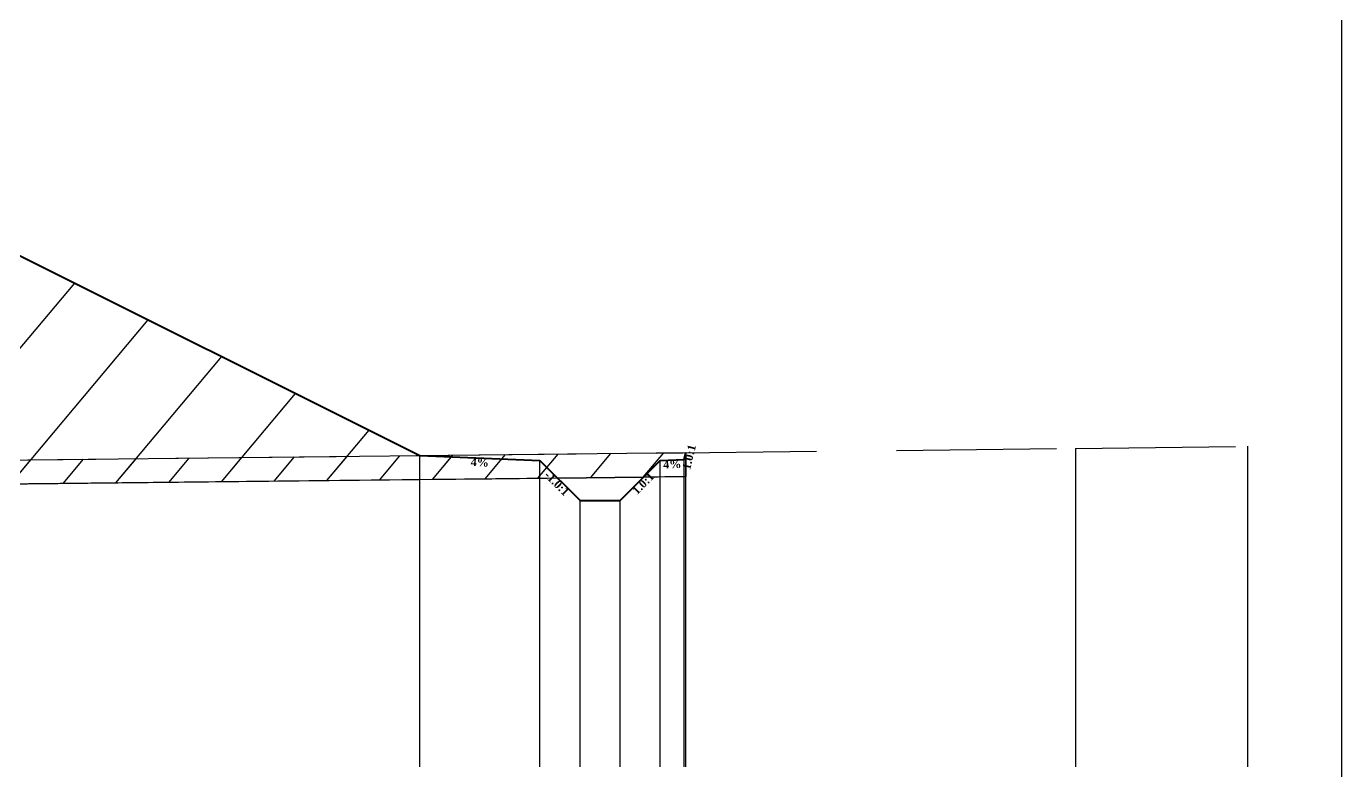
# Model space of a CAD drawing. Header units: millimetres. Extents: x 2762 to 3076, y 916 to 3305.
# Drawn here: x 2908.13 to 2924.56, y 940.73 to 950.04 of the extents above; entities that cross this region are included whole.
import ezdxf

# ---------------------------------------------------------------- set-up
doc = ezdxf.new("R2010")
doc.units = ezdxf.units.MM
doc.header["$LTSCALE"] = 2
doc.linetypes.add('CACHE', pattern=[9.525, 6.35, -3.175])
doc.linetypes.add('DASHED', pattern=[0.75, 0.5, -0.25])
doc.layers.add('C-ROAD-CORR', color=5, linetype='Continuous')
doc.layers.add('C-ROAD-SCTN', color=7, linetype='Continuous')
doc.styles.add('C3D_Etiquette', font='romans.shx')

msp = doc.modelspace()

# ---------------------------------------------------------------- hatches: boundary and pattern name
at = {"linetype": 'Continuous', "lineweight": -3}
h = msp.add_hatch(dxfattribs=at)
h.set_pattern_fill('_U', color=3, angle=50, style=0, pattern_type=0)
h.set_pattern_definition([(50, (2915.8347, 944.402), (-0.766044, 0.642788), [])])
h.paths.add_polyline_path([(2915.835, 944.402), (2916.044, 944.611), (2916.344, 944.623), (2916.365, 944.708), (2916.365, 944.408)])
h.paths.add_polyline_path([(2882.179, 944.972), (2882.373, 945.167), (2883.873, 945.227), (2892.483, 949.531), (2900.48, 949.851), (2902.876, 949.755), (2913.044, 944.671), (2914.544, 944.611), (2914.765, 944.39), (2900.997, 944.239), (2900.349, 944.245), (2900.131, 944.255), (2898.035, 944.278), (2896.735, 944.334), (2886.585, 944.853)])
h.paths.add_polyline_path([(2880.539, 945.017), (2880.539, 945.317), (2880.573, 945.179), (2880.873, 945.167), (2881.036, 945.003)])
h = msp.add_hatch(dxfattribs=at)
h.set_pattern_fill('_U', color=150, scale=0.5, angle=50, style=0, pattern_type=0)
h.set_pattern_definition([(50, (2915.83473, 944.402), (-0.383022, 0.321394), [])])
h.paths.add_polyline_path([(2915.835, 944.402), (2916.044, 944.611), (2916.344, 944.623), (2916.365, 944.708), (2916.365, 944.408)])
h.paths.add_polyline_path([(2913.044, 944.671), (2916.365, 944.708), (2916.344, 944.623), (2916.044, 944.611), (2915.835, 944.402), (2914.765, 944.39), (2914.544, 944.611)])
h.paths.add_polyline_path([(2882.179, 944.972), (2882.373, 945.167), (2883.873, 945.227), (2886.585, 945.153), (2896.735, 944.634), (2898.035, 944.578), (2900.131, 944.555), (2900.349, 944.545), (2900.997, 944.539), (2913.044, 944.671), (2914.544, 944.611), (2914.765, 944.39), (2900.997, 944.239), (2900.349, 944.245), (2900.131, 944.255), (2898.035, 944.278), (2896.735, 944.334), (2886.585, 944.853)])
h.paths.add_polyline_path([(2880.539, 945.317), (2883.873, 945.227), (2882.373, 945.167), (2882.179, 944.972), (2881.036, 945.003), (2880.873, 945.167), (2880.573, 945.179)])
h.paths.add_polyline_path([(2880.539, 945.017), (2880.539, 945.317), (2880.573, 945.179), (2880.873, 945.167), (2881.036, 945.003)])
h = msp.add_hatch(dxfattribs=at)
h.set_pattern_fill('_U', color=1, angle=50, style=0, pattern_type=0)
h.set_pattern_definition([(50, (2914.7653, 944.3903), (-0.766044, 0.642788), [])])
h.paths.add_polyline_path([(2914.765, 944.39), (2915.835, 944.402), (2915.544, 944.111), (2915.044, 944.111)])
h.paths.add_polyline_path([(2881.036, 945.003), (2882.179, 944.972), (2881.873, 944.667), (2881.373, 944.667)])

# ---------------------------------------------------------------- linework, layer by layer
at = {"color": 253, "linetype": 'Continuous', "lineweight": -3}
for p, q in [((2902.876, 949.755), (2913.044, 944.671)), ((2900.997, 944.539), (2913.044, 944.671)), ((2913.044, 944.671), (2916.365, 944.708)), ((2914.544, 944.611), (2913.044, 944.671)), ((2913.044, 944.671), (2914.544, 944.611)), ((2913.044, 944.671), (2914.544, 944.611)), ((2916.344, 944.623), (2916.365, 944.708)), ((2916.365, 944.708), (2916.344, 944.623)), ((2916.344, 944.623), (2916.365, 944.708)), ((2916.365, 944.708), (2916.365, 944.408)), ((2916.365, 944.708), (2916.365, 944.408)), ((2914.765, 944.39), (2914.544, 944.611)), ((2914.544, 944.611), (2914.765, 944.39)), ((2914.544, 944.611), (2914.765, 944.39)), ((2915.835, 944.402), (2916.044, 944.611)), ((2916.044, 944.611), (2915.835, 944.402)), ((2915.835, 944.402), (2916.044, 944.611)), ((2916.044, 944.611), (2916.344, 944.623)), ((2916.344, 944.623), (2916.044, 944.611)), ((2916.044, 944.611), (2916.344, 944.623)), ((2914.765, 944.39), (2900.997, 944.239)), ((2914.765, 944.39), (2900.997, 944.239)), ((2915.835, 944.402), (2914.765, 944.39)), ((2914.765, 944.39), (2915.835, 944.402)), ((2915.044, 944.111), (2914.765, 944.39)), ((2915.835, 944.402), (2915.544, 944.111)), ((2916.365, 944.408), (2915.835, 944.402)), ((2916.365, 944.408), (2915.835, 944.402)), ((2915.544, 944.111), (2915.044, 944.111))]:
    msp.add_line(p, q, dxfattribs=at)
at = {"color": 105, "linetype": 'DASHED', "lineweight": -3, "ltscale": 2}
for p, q in [((2900.997, 944.539), (2921.233, 944.761)), ((2921.233, 944.761), (2923.38, 944.787))]:
    msp.add_line(p, q, dxfattribs=at)
at = {"color": 8, "linetype": 'CACHE', "lineweight": -3}
for p, q in [((2913.044, 940.784), (2913.044, 944.671)), ((2916.365, 940.784), (2916.365, 944.708)), ((2914.544, 940.784), (2914.544, 944.611)), ((2916.044, 940.784), (2916.044, 944.611)), ((2916.344, 940.784), (2916.344, 944.623)), ((2915.044, 940.784), (2915.044, 944.111)), ((2915.544, 940.784), (2915.544, 944.111))]:
    msp.add_line(p, q, dxfattribs=at)
at = {"color": 98, "linetype": 'CACHE', "lineweight": -3}
for p, q in [((2921.233, 944.761), (2921.233, 940.784)), ((2923.38, 944.787), (2923.38, 940.784))]:
    msp.add_line(p, q, dxfattribs=at)
at = {"color": 6, "linetype": 'Continuous', "lineweight": -3}
for p, q in [((2903.987, 944.272), (2913.044, 944.371)), ((2913.044, 944.371), (2913.943, 944.381)), ((2913.943, 944.381), (2916.365, 944.408))]:
    msp.add_line(p, q, dxfattribs=at)
msp.add_lwpolyline([(2865.659, 959.145), (2924.558, 959.145), (2924.558, 929.645), (2865.659, 929.645)], close=True)
at = {"layer": 'C-ROAD-CORR', "color": 1, "linetype": 'Continuous', "lineweight": 40}
for p, q in [((2902.876, 949.755), (2913.044, 944.671)), ((2913.044, 944.671), (2914.544, 944.611)), ((2916.344, 944.623), (2916.365, 944.708)), ((2914.544, 944.611), (2915.044, 944.111)), ((2915.544, 944.111), (2916.044, 944.611)), ((2916.044, 944.611), (2916.344, 944.623)), ((2915.044, 944.111), (2915.544, 944.111))]:
    msp.add_line(p, q, dxfattribs=at)
at = {"layer": 'C-ROAD-CORR', "color": 1, "linetype": 'Continuous', "lineweight": -3}
for p, q in [((2914.544, 944.611), (2915.044, 944.111)), ((2915.544, 944.111), (2916.044, 944.611))]:
    msp.add_line(p, q, dxfattribs=at)
at = {"layer": 'C-ROAD-SCTN', "color": 154, "linetype": 'Continuous', "lineweight": -3}
for p, q in [((2902.876, 949.755), (2913.044, 944.671)), ((2913.044, 944.671), (2914.544, 944.611)), ((2916.344, 944.623), (2916.365, 944.708)), ((2914.544, 944.611), (2915.044, 944.111)), ((2915.544, 944.111), (2916.044, 944.611)), ((2916.044, 944.611), (2916.344, 944.623)), ((2915.044, 944.111), (2915.544, 944.111))]:
    msp.add_line(p, q, dxfattribs=at)
at = {"layer": 'C-ROAD-SCTN', "color": 1, "linetype": 'Continuous', "lineweight": -3}
for p, q in [((2902.876, 949.755), (2913.044, 944.671)), ((2913.044, 944.671), (2914.544, 944.611)), ((2916.344, 944.623), (2916.365, 944.708)), ((2914.544, 944.611), (2915.044, 944.111)), ((2915.544, 944.111), (2916.044, 944.611)), ((2916.044, 944.611), (2916.344, 944.623)), ((2915.044, 944.111), (2915.544, 944.111))]:
    msp.add_line(p, q, dxfattribs=at)

# ---------------------------------------------------------------- texts
at = {"color": 7, "linetype": 'Continuous', "lineweight": -3, "char_height": 0.1, "attachment_point": 2, "style": 'C3D_Etiquette'}
for s, insert, width, rotation in [('{\\fTimes New Roman|b1|i0|c0|p18;4%}', (2913.794, 944.637), 0.42071, 357.7094), ('{\\fTimes New Roman|b1|i0|c0|p18;1.0:1}', (2916.359, 944.665), 0.29446, 75.9638), ('{\\fTimes New Roman|b1|i0|c0|p18;4%}', (2916.194, 944.613), 0.37094, 2.2906), ('{\\fTimes New Roman|b1|i0|c0|p18;-1.0:1}', (2914.791, 944.359), 0.34598, 315), ('{\\fTimes New Roman|b1|i0|c0|p18;1.0:1}', (2915.797, 944.359), 0.29001, 45)]:
    msp.add_mtext(s, dxfattribs=dict(at, insert=insert, width=width, rotation=rotation))

doc.saveas('drawing.dxf')
